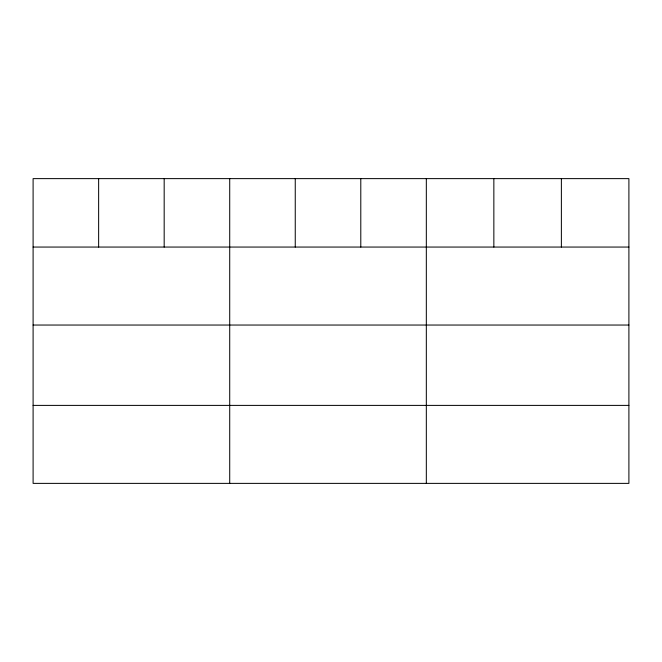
<?xml version="1.0" encoding="UTF-8"?>
<svg xmlns="http://www.w3.org/2000/svg" width="662" height="662" viewBox="0 0 662 662"><rect width="100%" height="100%" fill="white"/><g stroke="black" fill="none" stroke-linecap="round" stroke-linejoin="round"><path stroke-width="0.99" d="M628.9 247.058L628.9 483.376L33.1 483.376L33.1 178.624L628.9 178.624L628.9 247.058L33.1 247.058M33.1 325.042L628.9 325.042M33.1 405.392L628.9 405.392M561.376 178.624L561.376 247.058M493.852 178.624L493.852 247.058M426.328 178.624L426.328 483.376M360.79 178.624L360.79 247.058M295.252 178.624L295.252 247.058M229.714 178.624L229.714 483.376M164.176 178.624L164.176 247.058M98.638 178.624L98.638 247.058"/></g></svg>
